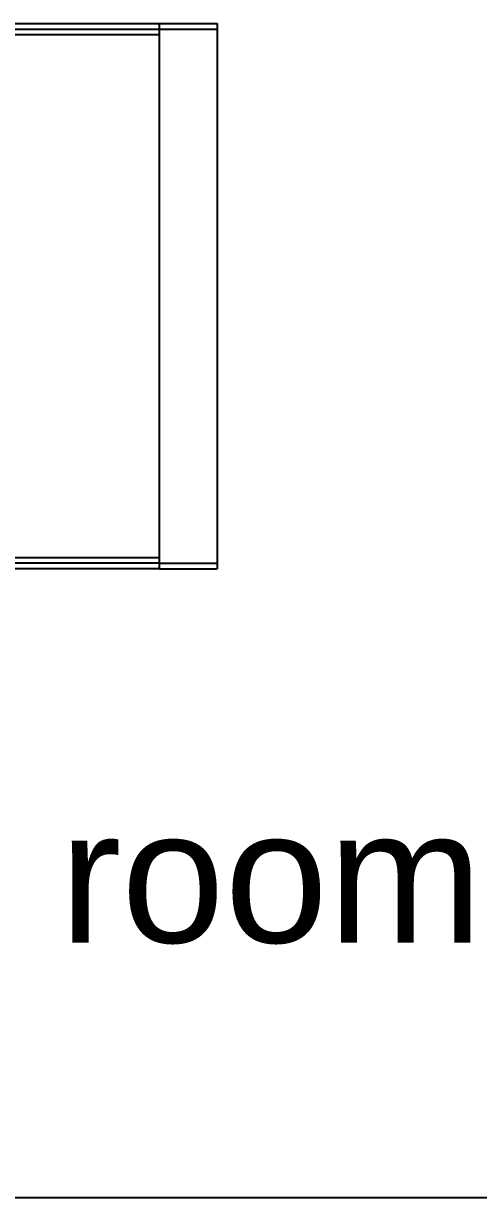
# Model space of a CAD drawing. Header units: metres. Extents: x 244.4 to 340.3, y -4.1 to 64.3.
# Drawn here: x 253.879 to 254.507, y 38.751 to 40.37 of the extents above; entities that cross this region are included whole.
import ezdxf

# ---------------------------------------------------------------- set-up
doc = ezdxf.new("R2010")
doc.units = ezdxf.units.M
doc.layers.add('Edges', color=7, linetype='Continuous')
doc.styles.get("Standard").update_dxf_attribs({"font": 'arial.ttf'})

# ---------------------------------------------------------------- blocks, each defined once
blk = doc.blocks.new('Sofa set 04 pl')
at = {"layer": 'Edges'}
for p, q in [((152.656, 192.134), (150.156, 192.134)), ((150.156, 192.134), (150.156, 191.884)), ((152.656, 191.884), (150.156, 191.884)), ((150.156, 191.884), (150.156, 168.634)), ((186.906, 192.134), (152.656, 192.132)), ((152.656, 192.132), (152.656, 192.134)), ((152.656, 191.884), (152.656, 192.132)), ((186.906, 191.884), (152.656, 191.882)), ((152.656, 191.884), (152.656, 191.882)), ((152.656, 191.634), (152.656, 191.882)), ((152.656, 168.884), (152.656, 191.634)), ((152.656, 191.634), (186.906, 191.634)), ((168.54, 168.884), (152.656, 168.884)), ((152.656, 168.634), (152.656, 168.884)), ((152.656, 168.634), (150.156, 168.634)), ((150.156, 168.634), (150.156, 168.384)), ((152.656, 168.384), (150.156, 168.384)), ((152.656, 168.634), (168.518, 168.635)), ((152.656, 168.384), (152.656, 168.634)), ((152.656, 168.384), (168.497, 168.385)), ((210.4, 141.01), (123.4, 141.01))]:
    blk.add_line(p, q, dxfattribs=at)

msp = doc.modelspace()

# ---------------------------------------------------------------- block references
at = {"xscale": -0.03168200485858711, "yscale": 0.03168200485858711, "zscale": 0.03168200485858711}
msp.add_blockref('Sofa set 04 pl', (258.9031, 34.2832), dxfattribs=at)

# ---------------------------------------------------------------- texts
at = {"layer": 'Edges', "insert": (253.1447, 39.2858), "char_height": 0.183522, "width": 1.561448, "attachment_point": 1}
msp.add_mtext('Sitting room', dxfattribs=at)

doc.saveas('drawing.dxf')
